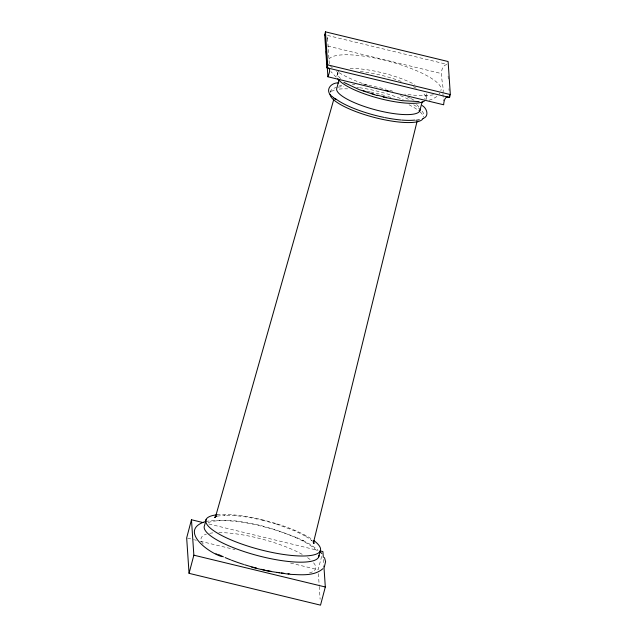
<?xml version="1.0" encoding="UTF-8"?>
<svg xmlns="http://www.w3.org/2000/svg" width="637" height="637" viewBox="0 0 637 637"><rect width="100%" height="100%" fill="white"/><g stroke="black" fill="none" stroke-linecap="round" stroke-linejoin="round"><path stroke-width="0.48" stroke-dasharray="3.19 2.39" d="M327.529 39.056L327.211 37.145M330.555 92.142L330.937 90.693M337.204 74.895L337.881 72.347M426.607 96.912L425.93 99.452A46.079 11.458 14.8 0 0 422.498 92.548M442.882 93.098C444.873 87.078 436.361 67.204 446.887 64.464M321.669 556.356L318.134 569.733L290.098 562.949M439.156 94.021L439.904 93.002M436.95 96.498L432.523 99.117L429.043 100.24M217.193 516.161L225.1 515.166L224.296 515.166L235.364 515.556L248.334 517.26L262.325 520.158M205.862 521.424C237.187 516.766 269.021 526.52 297.861 538.122M363.273 84.02L386.221 89.212M327.577 35.449L446.378 64.202M327.729 46.055L441.568 73.605M208.864 523.98L318.094 550.408M187.636 538.154L193.433 539.555M194.404 539.794L196.331 540.264M200.201 541.195L234.997 549.62M262.237 520.142L276.569 524.108M389.701 90.239L393.913 91.632M276.386 524.052L295.52 531.162L305.704 536.274L305.027 535.892L312.186 540.813L311.469 540.256M411.128 98.671L415.746 101.124M302.806 540.447L309.407 543.918L317.68 549.604M407.537 96.975L411.526 98.854M296.858 537.652L304 541.012M336.089 77.141L330.882 71.567M448.122 76.09L448.321 79.004M448.974 88.726L449.109 90.669M442.946 94.069L443.408 100.893M327.577 38.331L329.289 63.724M323.461 559.453L323.859 565.353M318.396 573.666L319.193 585.475M319.264 586.462L320.124 599.25M433.367 94.77A58.23 14.484 14.8 0 1 404.702 94.093M367.573 85.191A58.23 14.484 14.8 0 1 336.392 70.962M332.299 67.769A58.23 14.484 14.8 0 1 330.507 65.937M329.003 59.106A58.23 14.484 14.8 0 1 392.304 62.243A58.23 14.484 14.8 0 1 440.796 90.709M426.392 93.766A46.079 11.458 14.8 0 1 424.465 98.894M340.572 78.59A46.079 11.458 14.8 0 1 338.916 71.081M350.103 68.485A46.079 11.458 14.8 0 1 414.87 84.61M330.651 92.23A48.101 11.96 14.8 0 1 336.471 87.468M338.032 87.158A48.101 11.96 14.8 0 1 343.701 86.656M356.792 87.365A48.101 11.96 14.8 0 1 358.639 87.595M359.571 87.723A48.101 11.96 14.8 0 1 403.293 99.698M413.708 104.818A48.101 11.96 14.8 0 1 419.982 109.126M422.044 111.156A48.101 11.96 14.8 0 1 423.565 116.332M336.933 76.368A46.079 11.458 14.8 0 1 340.015 72.586M360.239 71.519A46.079 11.458 14.8 0 1 403.189 82.157M413.389 86.728A46.079 11.458 14.8 0 1 416.487 88.424M331.447 91.545A48.101 11.96 14.8 0 1 334.951 89.889M339.187 89.1A48.101 11.96 14.8 0 1 347.635 88.861M367.183 91.258A48.101 11.96 14.8 0 1 369.755 91.768M370.615 91.951A48.101 11.96 14.8 0 1 387.073 96.219M387.917 96.482A48.101 11.96 14.8 0 1 392.097 97.843M409.034 104.787A48.101 11.96 14.8 0 1 419.409 111.3M420.181 111.993A48.101 11.96 14.8 0 1 423.279 116.969M339.497 85.899A43.037 10.702 14.8 0 1 341.822 85.159M352.325 84.458A43.037 10.702 14.8 0 1 354.96 84.602M400.378 95.59A43.037 10.702 14.8 0 1 410.236 100.288M416.542 104.54A43.037 10.702 14.8 0 1 419.544 108.051M217.018 514.792A59.241 14.731 14.8 0 1 312.369 539.523M313.555 562.797A59.241 14.731 14.8 0 1 309.494 572.918M203.227 543.966A59.241 14.731 14.8 0 1 206.452 534.085M209.692 533.312A59.241 14.731 14.8 0 1 214.072 532.779M218.849 532.596A59.241 14.731 14.8 0 1 303.292 554.986M307.575 557.678A59.241 14.731 14.8 0 1 310.402 559.78M208.132 522.651A59.241 14.731 14.8 0 1 264.267 526.879A59.241 14.731 14.8 0 1 316.724 550.814"/><path stroke-width="0.96" d="M313.476 542.525L416.972 121.771M203.068 522.571L191.466 519.768L186.665 537.923L189.054 573.34L320.522 605.15L325.316 586.995L323.922 566.333M324.703 34.756L325.467 31.85L448.106 61.526L450.335 94.563L449.563 97.469L326.932 67.793L324.703 34.756L325.149 35.003M189.054 573.34L193.855 555.185L191.466 519.768M206.149 519.442L204.517 525.613A59.241 14.731 14.8 0 0 258.845 555.918A59.241 14.731 14.8 0 0 318.954 555.289M325.467 31.85L327.697 64.886L326.932 67.793C331.957 67.665 328.692 74.489 327.904 76.774L443.671 104.787C443.726 101.665 445.048 94.833 449.563 97.469L449.435 95.526M339.067 79.729L336.869 88.049A43.037 10.702 14.8 0 0 376.34 110.066A43.037 10.702 14.8 0 0 420.006 109.604M419.743 110.989L422.188 101.745M318.596 557.184L320.228 551.013M333.955 98.791L215.433 517.101M324.376 566.882L325.595 561.619L324.464 557.582M322.863 568.73C314.089 576.389 301.07 574.757 290.289 574.343M216.023 516.36L214.581 517.419L215.927 516.639M423.072 118.498C429.521 116.3 426.957 108.147 422.204 105.559M215.76 516.615L216.596 516.241M205.862 521.424C177.667 529.912 208.578 553.051 222.082 556.658M338.82 82.858C330.07 82.436 324.129 91.465 332.928 97.079M415.897 120.313L419.281 119.748M419.122 101.594L402.154 100.662L383.211 97.119M289.126 574.256L267.277 570.943L251.75 567.185M327.697 64.886L450.335 94.563M320.029 550.878L322.927 551.578L323.325 557.486M193.855 555.185L325.316 586.995M376.961 95.502L359.188 89.61L343.876 82.436M215.951 553.768L217.145 554.325M333.358 97.469L336.232 99.651M319.663 551.443L321.765 553.505M313.062 541.824L314.009 543.202L313.571 542.406M313.277 541.585L313.818 543.433L313.659 542.581M326.192 51.438L326.455 55.331M326.853 61.184L327.115 65.078M327.243 67.028L327.904 76.774M388.522 91.035A58.23 14.484 14.8 0 1 385.759 90.382M289.811 573.865A59.241 14.731 14.8 0 1 287.988 573.714M284.229 573.34A59.241 14.731 14.8 0 1 281.315 572.981M279.587 572.743A59.241 14.731 14.8 0 1 276.936 572.352M271.529 571.429A59.241 14.731 14.8 0 1 266.919 570.521M265.056 570.131A59.241 14.731 14.8 0 1 261.305 569.287M256.615 568.14A59.241 14.731 14.8 0 1 244.544 564.724M243.637 564.438A59.241 14.731 14.8 0 1 231.422 560.146M230.594 559.827A59.241 14.731 14.8 0 1 225.148 557.574M223.42 556.81A59.241 14.731 14.8 0 1 218.547 554.493M385.966 97.334A46.079 11.458 14.8 0 1 377.215 95.144M373.919 94.196A46.079 11.458 14.8 0 1 371.467 93.448M365.909 91.609A46.079 11.458 14.8 0 1 363.225 90.637M424.385 101.092A46.079 11.458 14.8 0 1 379.461 98.464A46.079 11.458 14.8 0 1 337.745 78.622M414.743 120.098A48.101 11.96 14.8 0 1 402.154 120.09M401.286 120.019A48.101 11.96 14.8 0 1 385.035 117.606M384.175 117.431A48.101 11.96 14.8 0 1 335.15 98.416M422.992 118.506A48.101 11.96 14.8 0 1 374.476 117.479A48.101 11.96 14.8 0 1 330.077 94.411M313.85 540.582A59.241 14.731 14.8 0 1 297.368 555.878A59.241 14.731 14.8 0 1 222.624 535.98A59.241 14.731 14.8 0 1 217.018 514.792"/></g></svg>
